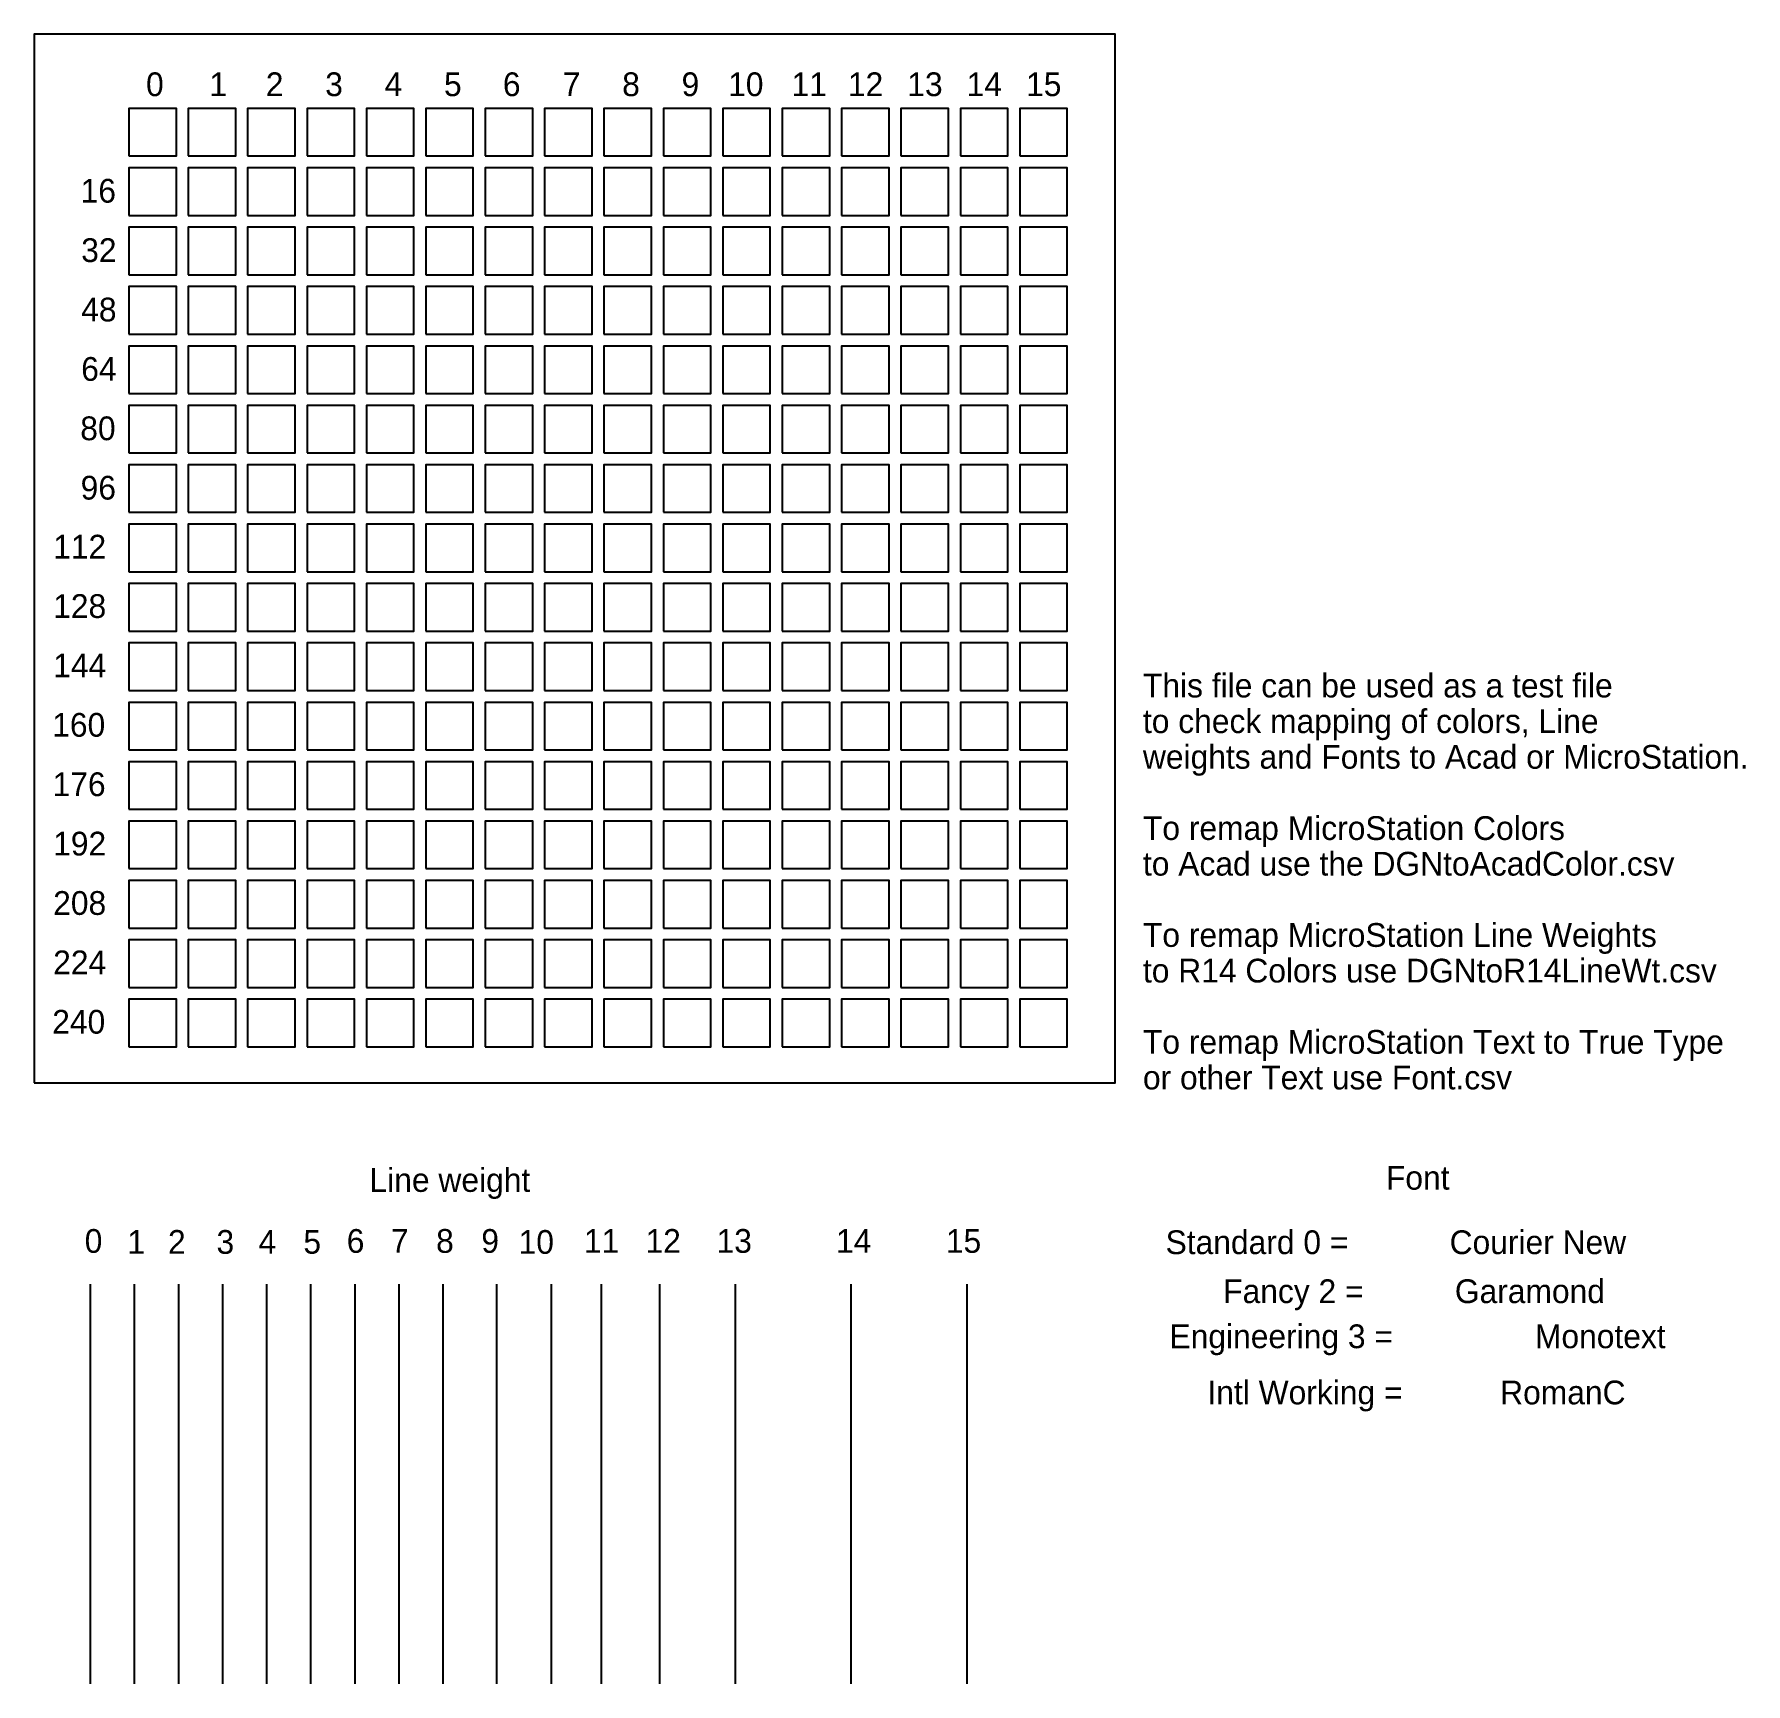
# Model space of a CAD drawing. Extents: x 19.6 to 55.6, y 19.9 to 54.6.
import ezdxf

# ---------------------------------------------------------------- set-up
doc = ezdxf.new("R2010")
doc.units = 0
doc.layers.add('Default', color=7, linetype='Continuous')
doc.layers.add('G-ACCS', color=7, linetype='Continuous')

msp = doc.modelspace()

# ---------------------------------------------------------------- linework, layer by layer
at = {"layer": 'Default'}
for points in [[(19.628, 32.535), (42.375, 32.535), (42.375, 54.603), (19.628, 54.603)], [(21.619, 52.04), (22.619, 52.04), (22.619, 53.04), (21.619, 53.04)], [(22.869, 52.04), (23.869, 52.04), (23.869, 53.04), (22.869, 53.04)], [(24.119, 52.04), (25.119, 52.04), (25.119, 53.04), (24.119, 53.04)], [(25.369, 52.04), (26.369, 52.04), (26.369, 53.04), (25.369, 53.04)], [(26.619, 52.04), (27.619, 52.04), (27.619, 53.04), (26.619, 53.04)], [(27.869, 52.04), (28.869, 52.04), (28.869, 53.04), (27.869, 53.04)], [(29.119, 52.04), (30.119, 52.04), (30.119, 53.04), (29.119, 53.04)], [(30.369, 52.04), (31.369, 52.04), (31.369, 53.04), (30.369, 53.04)], [(31.619, 52.04), (32.619, 52.04), (32.619, 53.04), (31.619, 53.04)], [(32.869, 52.04), (33.869, 52.04), (33.869, 53.04), (32.869, 53.04)], [(34.119, 52.04), (35.119, 52.04), (35.119, 53.04), (34.119, 53.04)], [(35.369, 52.04), (36.369, 52.04), (36.369, 53.04), (35.369, 53.04)], [(36.619, 52.04), (37.619, 52.04), (37.619, 53.04), (36.619, 53.04)], [(37.869, 52.04), (38.869, 52.04), (38.869, 53.04), (37.869, 53.04)], [(39.119, 52.04), (40.119, 52.04), (40.119, 53.04), (39.119, 53.04)], [(40.369, 52.04), (41.369, 52.04), (41.369, 53.04), (40.369, 53.04)], [(21.619, 50.79), (22.619, 50.79), (22.619, 51.79), (21.619, 51.79)], [(22.869, 50.79), (23.869, 50.79), (23.869, 51.79), (22.869, 51.79)], [(24.119, 50.79), (25.119, 50.79), (25.119, 51.79), (24.119, 51.79)], [(25.369, 50.79), (26.369, 50.79), (26.369, 51.79), (25.369, 51.79)], [(26.619, 50.79), (27.619, 50.79), (27.619, 51.79), (26.619, 51.79)], [(27.869, 50.79), (28.869, 50.79), (28.869, 51.79), (27.869, 51.79)], [(29.119, 50.79), (30.119, 50.79), (30.119, 51.79), (29.119, 51.79)], [(30.369, 50.79), (31.369, 50.79), (31.369, 51.79), (30.369, 51.79)], [(31.619, 50.79), (32.619, 50.79), (32.619, 51.79), (31.619, 51.79)], [(32.869, 50.79), (33.869, 50.79), (33.869, 51.79), (32.869, 51.79)], [(34.119, 50.79), (35.119, 50.79), (35.119, 51.79), (34.119, 51.79)], [(35.369, 50.79), (36.369, 50.79), (36.369, 51.79), (35.369, 51.79)], [(36.619, 50.79), (37.619, 50.79), (37.619, 51.79), (36.619, 51.79)], [(37.869, 50.79), (38.869, 50.79), (38.869, 51.79), (37.869, 51.79)], [(39.119, 50.79), (40.119, 50.79), (40.119, 51.79), (39.119, 51.79)], [(40.369, 50.79), (41.369, 50.79), (41.369, 51.79), (40.369, 51.79)], [(21.619, 49.54), (22.619, 49.54), (22.619, 50.54), (21.619, 50.54)], [(22.869, 49.54), (23.869, 49.54), (23.869, 50.54), (22.869, 50.54)], [(24.119, 49.54), (25.119, 49.54), (25.119, 50.54), (24.119, 50.54)], [(25.369, 49.54), (26.369, 49.54), (26.369, 50.54), (25.369, 50.54)], [(26.619, 49.54), (27.619, 49.54), (27.619, 50.54), (26.619, 50.54)], [(27.869, 49.54), (28.869, 49.54), (28.869, 50.54), (27.869, 50.54)], [(29.119, 49.54), (30.119, 49.54), (30.119, 50.54), (29.119, 50.54)], [(30.369, 49.54), (31.369, 49.54), (31.369, 50.54), (30.369, 50.54)], [(31.619, 49.54), (32.619, 49.54), (32.619, 50.54), (31.619, 50.54)], [(32.869, 49.54), (33.869, 49.54), (33.869, 50.54), (32.869, 50.54)], [(34.119, 49.54), (35.119, 49.54), (35.119, 50.54), (34.119, 50.54)], [(35.369, 49.54), (36.369, 49.54), (36.369, 50.54), (35.369, 50.54)], [(36.619, 49.54), (37.619, 49.54), (37.619, 50.54), (36.619, 50.54)], [(37.869, 49.54), (38.869, 49.54), (38.869, 50.54), (37.869, 50.54)], [(39.119, 49.54), (40.119, 49.54), (40.119, 50.54), (39.119, 50.54)], [(40.369, 49.54), (41.369, 49.54), (41.369, 50.54), (40.369, 50.54)], [(21.619, 48.29), (22.619, 48.29), (22.619, 49.29), (21.619, 49.29)], [(22.869, 48.29), (23.869, 48.29), (23.869, 49.29), (22.869, 49.29)], [(24.119, 48.29), (25.119, 48.29), (25.119, 49.29), (24.119, 49.29)], [(25.369, 48.29), (26.369, 48.29), (26.369, 49.29), (25.369, 49.29)], [(26.619, 48.29), (27.619, 48.29), (27.619, 49.29), (26.619, 49.29)], [(27.869, 48.29), (28.869, 48.29), (28.869, 49.29), (27.869, 49.29)], [(29.119, 48.29), (30.119, 48.29), (30.119, 49.29), (29.119, 49.29)], [(30.369, 48.29), (31.369, 48.29), (31.369, 49.29), (30.369, 49.29)], [(31.619, 48.29), (32.619, 48.29), (32.619, 49.29), (31.619, 49.29)], [(32.869, 48.29), (33.869, 48.29), (33.869, 49.29), (32.869, 49.29)], [(34.119, 48.29), (35.119, 48.29), (35.119, 49.29), (34.119, 49.29)], [(35.369, 48.29), (36.369, 48.29), (36.369, 49.29), (35.369, 49.29)], [(36.619, 48.29), (37.619, 48.29), (37.619, 49.29), (36.619, 49.29)], [(37.869, 48.29), (38.869, 48.29), (38.869, 49.29), (37.869, 49.29)], [(39.119, 48.29), (40.119, 48.29), (40.119, 49.29), (39.119, 49.29)], [(40.369, 48.29), (41.369, 48.29), (41.369, 49.29), (40.369, 49.29)], [(21.619, 47.04), (22.619, 47.04), (22.619, 48.04), (21.619, 48.04)], [(22.869, 47.04), (23.869, 47.04), (23.869, 48.04), (22.869, 48.04)], [(24.119, 47.04), (25.119, 47.04), (25.119, 48.04), (24.119, 48.04)], [(25.369, 47.04), (26.369, 47.04), (26.369, 48.04), (25.369, 48.04)], [(26.619, 47.04), (27.619, 47.04), (27.619, 48.04), (26.619, 48.04)], [(27.869, 47.04), (28.869, 47.04), (28.869, 48.04), (27.869, 48.04)], [(29.119, 47.04), (30.119, 47.04), (30.119, 48.04), (29.119, 48.04)], [(30.369, 47.04), (31.369, 47.04), (31.369, 48.04), (30.369, 48.04)], [(31.619, 47.04), (32.619, 47.04), (32.619, 48.04), (31.619, 48.04)], [(32.869, 47.04), (33.869, 47.04), (33.869, 48.04), (32.869, 48.04)], [(34.119, 47.04), (35.119, 47.04), (35.119, 48.04), (34.119, 48.04)], [(35.369, 47.04), (36.369, 47.04), (36.369, 48.04), (35.369, 48.04)], [(36.619, 47.04), (37.619, 47.04), (37.619, 48.04), (36.619, 48.04)], [(37.869, 47.04), (38.869, 47.04), (38.869, 48.04), (37.869, 48.04)], [(39.119, 47.04), (40.119, 47.04), (40.119, 48.04), (39.119, 48.04)], [(40.369, 47.04), (41.369, 47.04), (41.369, 48.04), (40.369, 48.04)], [(21.619, 45.79), (22.619, 45.79), (22.619, 46.79), (21.619, 46.79)], [(22.869, 45.79), (23.869, 45.79), (23.869, 46.79), (22.869, 46.79)], [(24.119, 45.79), (25.119, 45.79), (25.119, 46.79), (24.119, 46.79)], [(25.369, 45.79), (26.369, 45.79), (26.369, 46.79), (25.369, 46.79)], [(26.619, 45.79), (27.619, 45.79), (27.619, 46.79), (26.619, 46.79)], [(27.869, 45.79), (28.869, 45.79), (28.869, 46.79), (27.869, 46.79)], [(29.119, 45.79), (30.119, 45.79), (30.119, 46.79), (29.119, 46.79)], [(30.369, 45.79), (31.369, 45.79), (31.369, 46.79), (30.369, 46.79)], [(31.619, 45.79), (32.619, 45.79), (32.619, 46.79), (31.619, 46.79)], [(32.869, 45.79), (33.869, 45.79), (33.869, 46.79), (32.869, 46.79)], [(34.119, 45.79), (35.119, 45.79), (35.119, 46.79), (34.119, 46.79)], [(35.369, 45.79), (36.369, 45.79), (36.369, 46.79), (35.369, 46.79)], [(36.619, 45.79), (37.619, 45.79), (37.619, 46.79), (36.619, 46.79)], [(37.869, 45.79), (38.869, 45.79), (38.869, 46.79), (37.869, 46.79)], [(39.119, 45.79), (40.119, 45.79), (40.119, 46.79), (39.119, 46.79)], [(40.369, 45.79), (41.369, 45.79), (41.369, 46.79), (40.369, 46.79)], [(21.619, 44.54), (22.619, 44.54), (22.619, 45.54), (21.619, 45.54)], [(22.869, 44.54), (23.869, 44.54), (23.869, 45.54), (22.869, 45.54)], [(24.119, 44.54), (25.119, 44.54), (25.119, 45.54), (24.119, 45.54)], [(25.369, 44.54), (26.369, 44.54), (26.369, 45.54), (25.369, 45.54)], [(26.619, 44.54), (27.619, 44.54), (27.619, 45.54), (26.619, 45.54)], [(27.869, 44.54), (28.869, 44.54), (28.869, 45.54), (27.869, 45.54)], [(29.119, 44.54), (30.119, 44.54), (30.119, 45.54), (29.119, 45.54)], [(30.369, 44.54), (31.369, 44.54), (31.369, 45.54), (30.369, 45.54)], [(31.619, 44.54), (32.619, 44.54), (32.619, 45.54), (31.619, 45.54)], [(32.869, 44.54), (33.869, 44.54), (33.869, 45.54), (32.869, 45.54)], [(34.119, 44.54), (35.119, 44.54), (35.119, 45.54), (34.119, 45.54)], [(35.369, 44.54), (36.369, 44.54), (36.369, 45.54), (35.369, 45.54)], [(36.619, 44.54), (37.619, 44.54), (37.619, 45.54), (36.619, 45.54)], [(37.869, 44.54), (38.869, 44.54), (38.869, 45.54), (37.869, 45.54)], [(39.119, 44.54), (40.119, 44.54), (40.119, 45.54), (39.119, 45.54)], [(40.369, 44.54), (41.369, 44.54), (41.369, 45.54), (40.369, 45.54)], [(21.619, 43.29), (22.619, 43.29), (22.619, 44.29), (21.619, 44.29)], [(22.869, 43.29), (23.869, 43.29), (23.869, 44.29), (22.869, 44.29)], [(24.119, 43.29), (25.119, 43.29), (25.119, 44.29), (24.119, 44.29)], [(25.369, 43.29), (26.369, 43.29), (26.369, 44.29), (25.369, 44.29)], [(26.619, 43.29), (27.619, 43.29), (27.619, 44.29), (26.619, 44.29)], [(27.869, 43.29), (28.869, 43.29), (28.869, 44.29), (27.869, 44.29)], [(29.119, 43.29), (30.119, 43.29), (30.119, 44.29), (29.119, 44.29)], [(30.369, 43.29), (31.369, 43.29), (31.369, 44.29), (30.369, 44.29)], [(31.619, 43.29), (32.619, 43.29), (32.619, 44.29), (31.619, 44.29)], [(32.869, 43.29), (33.869, 43.29), (33.869, 44.29), (32.869, 44.29)], [(34.119, 43.29), (35.119, 43.29), (35.119, 44.29), (34.119, 44.29)], [(35.369, 43.29), (36.369, 43.29), (36.369, 44.29), (35.369, 44.29)], [(36.619, 43.29), (37.619, 43.29), (37.619, 44.29), (36.619, 44.29)], [(37.869, 43.29), (38.869, 43.29), (38.869, 44.29), (37.869, 44.29)], [(39.119, 43.29), (40.119, 43.29), (40.119, 44.29), (39.119, 44.29)], [(40.369, 43.29), (41.369, 43.29), (41.369, 44.29), (40.369, 44.29)], [(21.619, 42.04), (22.619, 42.04), (22.619, 43.04), (21.619, 43.04)], [(22.869, 42.04), (23.869, 42.04), (23.869, 43.04), (22.869, 43.04)], [(24.119, 42.04), (25.119, 42.04), (25.119, 43.04), (24.119, 43.04)], [(25.369, 42.04), (26.369, 42.04), (26.369, 43.04), (25.369, 43.04)], [(26.619, 42.04), (27.619, 42.04), (27.619, 43.04), (26.619, 43.04)], [(27.869, 42.04), (28.869, 42.04), (28.869, 43.04), (27.869, 43.04)], [(29.119, 42.04), (30.119, 42.04), (30.119, 43.04), (29.119, 43.04)], [(30.369, 42.04), (31.369, 42.04), (31.369, 43.04), (30.369, 43.04)], [(31.619, 42.04), (32.619, 42.04), (32.619, 43.04), (31.619, 43.04)], [(32.869, 42.04), (33.869, 42.04), (33.869, 43.04), (32.869, 43.04)], [(34.119, 42.04), (35.119, 42.04), (35.119, 43.04), (34.119, 43.04)], [(35.369, 42.04), (36.369, 42.04), (36.369, 43.04), (35.369, 43.04)], [(36.619, 42.04), (37.619, 42.04), (37.619, 43.04), (36.619, 43.04)], [(37.869, 42.04), (38.869, 42.04), (38.869, 43.04), (37.869, 43.04)], [(39.119, 42.04), (40.119, 42.04), (40.119, 43.04), (39.119, 43.04)], [(40.369, 42.04), (41.369, 42.04), (41.369, 43.04), (40.369, 43.04)], [(21.619, 40.79), (22.619, 40.79), (22.619, 41.79), (21.619, 41.79)], [(22.869, 40.79), (23.869, 40.79), (23.869, 41.79), (22.869, 41.79)], [(24.119, 40.79), (25.119, 40.79), (25.119, 41.79), (24.119, 41.79)], [(25.369, 40.79), (26.369, 40.79), (26.369, 41.79), (25.369, 41.79)], [(26.619, 40.79), (27.619, 40.79), (27.619, 41.79), (26.619, 41.79)], [(27.869, 40.79), (28.869, 40.79), (28.869, 41.79), (27.869, 41.79)], [(29.119, 40.79), (30.119, 40.79), (30.119, 41.79), (29.119, 41.79)], [(30.369, 40.79), (31.369, 40.79), (31.369, 41.79), (30.369, 41.79)], [(31.619, 40.79), (32.619, 40.79), (32.619, 41.79), (31.619, 41.79)], [(32.869, 40.79), (33.869, 40.79), (33.869, 41.79), (32.869, 41.79)], [(34.119, 40.79), (35.119, 40.79), (35.119, 41.79), (34.119, 41.79)], [(35.369, 40.79), (36.369, 40.79), (36.369, 41.79), (35.369, 41.79)], [(36.619, 40.79), (37.619, 40.79), (37.619, 41.79), (36.619, 41.79)], [(37.869, 40.79), (38.869, 40.79), (38.869, 41.79), (37.869, 41.79)], [(39.119, 40.79), (40.119, 40.79), (40.119, 41.79), (39.119, 41.79)], [(40.369, 40.79), (41.369, 40.79), (41.369, 41.79), (40.369, 41.79)], [(21.619, 39.54), (22.619, 39.54), (22.619, 40.54), (21.619, 40.54)], [(22.869, 39.54), (23.869, 39.54), (23.869, 40.54), (22.869, 40.54)], [(24.119, 39.54), (25.119, 39.54), (25.119, 40.54), (24.119, 40.54)], [(25.369, 39.54), (26.369, 39.54), (26.369, 40.54), (25.369, 40.54)], [(26.619, 39.54), (27.619, 39.54), (27.619, 40.54), (26.619, 40.54)], [(27.869, 39.54), (28.869, 39.54), (28.869, 40.54), (27.869, 40.54)], [(29.119, 39.54), (30.119, 39.54), (30.119, 40.54), (29.119, 40.54)], [(30.369, 39.54), (31.369, 39.54), (31.369, 40.54), (30.369, 40.54)], [(31.619, 39.54), (32.619, 39.54), (32.619, 40.54), (31.619, 40.54)], [(32.869, 39.54), (33.869, 39.54), (33.869, 40.54), (32.869, 40.54)], [(34.119, 39.54), (35.119, 39.54), (35.119, 40.54), (34.119, 40.54)], [(35.369, 39.54), (36.369, 39.54), (36.369, 40.54), (35.369, 40.54)], [(36.619, 39.54), (37.619, 39.54), (37.619, 40.54), (36.619, 40.54)], [(37.869, 39.54), (38.869, 39.54), (38.869, 40.54), (37.869, 40.54)], [(39.119, 39.54), (40.119, 39.54), (40.119, 40.54), (39.119, 40.54)], [(40.369, 39.54), (41.369, 39.54), (41.369, 40.54), (40.369, 40.54)], [(21.619, 38.29), (22.619, 38.29), (22.619, 39.29), (21.619, 39.29)], [(22.869, 38.29), (23.869, 38.29), (23.869, 39.29), (22.869, 39.29)], [(24.119, 38.29), (25.119, 38.29), (25.119, 39.29), (24.119, 39.29)], [(25.369, 38.29), (26.369, 38.29), (26.369, 39.29), (25.369, 39.29)], [(26.619, 38.29), (27.619, 38.29), (27.619, 39.29), (26.619, 39.29)], [(27.869, 38.29), (28.869, 38.29), (28.869, 39.29), (27.869, 39.29)], [(29.119, 38.29), (30.119, 38.29), (30.119, 39.29), (29.119, 39.29)], [(30.369, 38.29), (31.369, 38.29), (31.369, 39.29), (30.369, 39.29)], [(31.619, 38.29), (32.619, 38.29), (32.619, 39.29), (31.619, 39.29)], [(32.869, 38.29), (33.869, 38.29), (33.869, 39.29), (32.869, 39.29)], [(34.119, 38.29), (35.119, 38.29), (35.119, 39.29), (34.119, 39.29)], [(35.369, 38.29), (36.369, 38.29), (36.369, 39.29), (35.369, 39.29)], [(36.619, 38.29), (37.619, 38.29), (37.619, 39.29), (36.619, 39.29)], [(37.869, 38.29), (38.869, 38.29), (38.869, 39.29), (37.869, 39.29)], [(39.119, 38.29), (40.119, 38.29), (40.119, 39.29), (39.119, 39.29)], [(40.369, 38.29), (41.369, 38.29), (41.369, 39.29), (40.369, 39.29)], [(21.619, 37.04), (22.619, 37.04), (22.619, 38.04), (21.619, 38.04)], [(22.869, 37.04), (23.869, 37.04), (23.869, 38.04), (22.869, 38.04)], [(24.119, 37.04), (25.119, 37.04), (25.119, 38.04), (24.119, 38.04)], [(25.369, 37.04), (26.369, 37.04), (26.369, 38.04), (25.369, 38.04)], [(26.619, 37.04), (27.619, 37.04), (27.619, 38.04), (26.619, 38.04)], [(27.869, 37.04), (28.869, 37.04), (28.869, 38.04), (27.869, 38.04)], [(29.119, 37.04), (30.119, 37.04), (30.119, 38.04), (29.119, 38.04)], [(30.369, 37.04), (31.369, 37.04), (31.369, 38.04), (30.369, 38.04)], [(31.619, 37.04), (32.619, 37.04), (32.619, 38.04), (31.619, 38.04)], [(32.869, 37.04), (33.869, 37.04), (33.869, 38.04), (32.869, 38.04)], [(34.119, 37.04), (35.119, 37.04), (35.119, 38.04), (34.119, 38.04)], [(35.369, 37.04), (36.369, 37.04), (36.369, 38.04), (35.369, 38.04)], [(36.619, 37.04), (37.619, 37.04), (37.619, 38.04), (36.619, 38.04)], [(37.869, 37.04), (38.869, 37.04), (38.869, 38.04), (37.869, 38.04)], [(39.119, 37.04), (40.119, 37.04), (40.119, 38.04), (39.119, 38.04)], [(40.369, 37.04), (41.369, 37.04), (41.369, 38.04), (40.369, 38.04)], [(21.619, 35.79), (22.619, 35.79), (22.619, 36.79), (21.619, 36.79)], [(22.869, 35.79), (23.869, 35.79), (23.869, 36.79), (22.869, 36.79)], [(24.119, 35.79), (25.119, 35.79), (25.119, 36.79), (24.119, 36.79)], [(25.369, 35.79), (26.369, 35.79), (26.369, 36.79), (25.369, 36.79)], [(26.619, 35.79), (27.619, 35.79), (27.619, 36.79), (26.619, 36.79)], [(27.869, 35.79), (28.869, 35.79), (28.869, 36.79), (27.869, 36.79)], [(29.119, 35.79), (30.119, 35.79), (30.119, 36.79), (29.119, 36.79)], [(30.369, 35.79), (31.369, 35.79), (31.369, 36.79), (30.369, 36.79)], [(31.619, 35.79), (32.619, 35.79), (32.619, 36.79), (31.619, 36.79)], [(32.869, 35.79), (33.869, 35.79), (33.869, 36.79), (32.869, 36.79)], [(34.119, 35.79), (35.119, 35.79), (35.119, 36.79), (34.119, 36.79)], [(35.369, 35.79), (36.369, 35.79), (36.369, 36.79), (35.369, 36.79)], [(36.619, 35.79), (37.619, 35.79), (37.619, 36.79), (36.619, 36.79)], [(37.869, 35.79), (38.869, 35.79), (38.869, 36.79), (37.869, 36.79)], [(39.119, 35.79), (40.119, 35.79), (40.119, 36.79), (39.119, 36.79)], [(40.369, 35.79), (41.369, 35.79), (41.369, 36.79), (40.369, 36.79)], [(21.619, 34.54), (22.619, 34.54), (22.619, 35.54), (21.619, 35.54)], [(22.869, 34.54), (23.869, 34.54), (23.869, 35.54), (22.869, 35.54)], [(24.119, 34.54), (25.119, 34.54), (25.119, 35.54), (24.119, 35.54)], [(25.369, 34.54), (26.369, 34.54), (26.369, 35.54), (25.369, 35.54)], [(26.619, 34.54), (27.619, 34.54), (27.619, 35.54), (26.619, 35.54)], [(27.869, 34.54), (28.869, 34.54), (28.869, 35.54), (27.869, 35.54)], [(29.119, 34.54), (30.119, 34.54), (30.119, 35.54), (29.119, 35.54)], [(30.369, 34.54), (31.369, 34.54), (31.369, 35.54), (30.369, 35.54)], [(31.619, 34.54), (32.619, 34.54), (32.619, 35.54), (31.619, 35.54)], [(32.869, 34.54), (33.869, 34.54), (33.869, 35.54), (32.869, 35.54)], [(34.119, 34.54), (35.119, 34.54), (35.119, 35.54), (34.119, 35.54)], [(35.369, 34.54), (36.369, 34.54), (36.369, 35.54), (35.369, 35.54)], [(36.619, 34.54), (37.619, 34.54), (37.619, 35.54), (36.619, 35.54)], [(37.869, 34.54), (38.869, 34.54), (38.869, 35.54), (37.869, 35.54)], [(39.119, 34.54), (40.119, 34.54), (40.119, 35.54), (39.119, 35.54)], [(40.369, 34.54), (41.369, 34.54), (41.369, 35.54), (40.369, 35.54)], [(21.619, 33.29), (22.619, 33.29), (22.619, 34.29), (21.619, 34.29)], [(22.869, 33.29), (23.869, 33.29), (23.869, 34.29), (22.869, 34.29)], [(24.119, 33.29), (25.119, 33.29), (25.119, 34.29), (24.119, 34.29)], [(25.369, 33.29), (26.369, 33.29), (26.369, 34.29), (25.369, 34.29)], [(26.619, 33.29), (27.619, 33.29), (27.619, 34.29), (26.619, 34.29)], [(27.869, 33.29), (28.869, 33.29), (28.869, 34.29), (27.869, 34.29)], [(29.119, 33.29), (30.119, 33.29), (30.119, 34.29), (29.119, 34.29)], [(30.369, 33.29), (31.369, 33.29), (31.369, 34.29), (30.369, 34.29)], [(31.619, 33.29), (32.619, 33.29), (32.619, 34.29), (31.619, 34.29)], [(32.869, 33.29), (33.869, 33.29), (33.869, 34.29), (32.869, 34.29)], [(34.119, 33.29), (35.119, 33.29), (35.119, 34.29), (34.119, 34.29)], [(35.369, 33.29), (36.369, 33.29), (36.369, 34.29), (35.369, 34.29)], [(36.619, 33.29), (37.619, 33.29), (37.619, 34.29), (36.619, 34.29)], [(37.869, 33.29), (38.869, 33.29), (38.869, 34.29), (37.869, 34.29)], [(39.119, 33.29), (40.119, 33.29), (40.119, 34.29), (39.119, 34.29)], [(40.369, 33.29), (41.369, 33.29), (41.369, 34.29), (40.369, 34.29)]]:
    msp.add_lwpolyline(points, close=True, dxfattribs=at)
at = {"layer": 'G-ACCS'}
for p, q in [((20.808, 28.294), (20.808, 19.884)), ((21.735, 28.294), (21.735, 19.884)), ((22.663, 28.294), (22.663, 19.884)), ((23.59, 28.294), (23.59, 19.884)), ((24.517, 28.294), (24.517, 19.884)), ((25.445, 28.294), (25.445, 19.884)), ((26.372, 28.294), (26.372, 19.884)), ((27.299, 28.294), (27.299, 19.884)), ((28.227, 28.294), (28.227, 19.884)), ((29.354, 28.294), (29.354, 19.884)), ((30.509, 28.294), (30.509, 19.884)), ((31.563, 28.294), (31.563, 19.884)), ((32.787, 28.294), (32.787, 19.884)), ((34.377, 28.294), (34.377, 19.884)), ((36.817, 28.294), (36.817, 19.884)), ((39.258, 28.294), (39.258, 19.884))]:
    msp.add_line(p, q, dxfattribs=at)

# ---------------------------------------------------------------- texts
at = {"layer": 'Default'}
for s, p in [('0', (21.982, 53.3)), ('1', (23.315, 53.3)), ('2', (24.502, 53.3)), ('3', (25.752, 53.3)), ('4', (27.002, 53.3)), ('5', (28.252, 53.3)), ('6', (29.491, 53.3)), ('7', (30.752, 53.3)), ('8', (32.002, 53.3)), ('9', (33.252, 53.3)), ('10', (34.232, 53.3)), ('11', (35.565, 53.3)), ('12', (36.752, 53.3)), ('13', (38.002, 53.3)), ('14', (39.252, 53.3)), ('15', (40.502, 53.3)), ('16', (20.605, 51.058)), ('32', (20.617, 49.808)), ('48', (20.617, 48.558)), ('64', (20.617, 47.308)), ('80', (20.597, 46.058)), ('96', (20.605, 44.808)), ('112', (20.027, 43.567)), ('128', (20.027, 42.317)), ('144', (20.027, 41.067)), ('This file can be used as a test file ', (42.961, 40.644)), ('to check mapping of colors, Line ', (42.961, 39.894)), ('160', (20.007, 39.817)), ('weights and Fonts to Acad or MicroStation.', (42.961, 39.144)), ('176', (20.015, 38.567)), ('192', (20.027, 37.317)), ('To remap MicroStation Colors ', (42.961, 37.644)), ('to Acad use the DGNtoAcadColor.csv', (42.961, 36.894)), ('208', (20.027, 36.067)), ('To remap MicroStation Line Weights', (42.961, 35.394)), ('224', (20.027, 34.817)), ('to R14 Colors use DGNtoR14LineWt.csv', (42.961, 34.644)), ('240', (20.007, 33.567)), ('To remap MicroStation Text to True Type', (42.961, 33.144)), ('or other Text use Font.csv', (42.961, 32.394)), ('Line weight', (26.685, 30.237)), ('Font', (48.075, 30.284)), ('0', (20.691, 28.954)), ('1', (21.589, 28.933)), ('2', (22.444, 28.933)), ('3', (23.464, 28.933)), ('4', (24.348, 28.933)), ('5', (25.293, 28.936)), ('6', (26.205, 28.954)), ('7', (27.135, 28.954)), ('8', (28.086, 28.954)), ('9', (29.038, 28.954)), ('10', (29.822, 28.933)), ('11', (31.196, 28.954)), ('12', (32.493, 28.954)), ('13', (33.988, 28.954)), ('14', (36.503, 28.954)), ('15', (38.814, 28.954)), ('Standard 0 = ', (43.438, 28.927)), ('Courier New', (49.415, 28.927)), ('Fancy 2 = ', (44.65, 27.896)), ('Garamond', (49.525, 27.896)), ('Engineering 3 =', (43.52, 26.947)), ('Monotext', (51.211, 26.947)), ('Intl Working =', (44.318, 25.765)), ('RomanC', (50.479, 25.765))]:
    msp.add_text(s, height=0.5, dxfattribs=at).set_placement(p)

doc.saveas('drawing.dxf')
